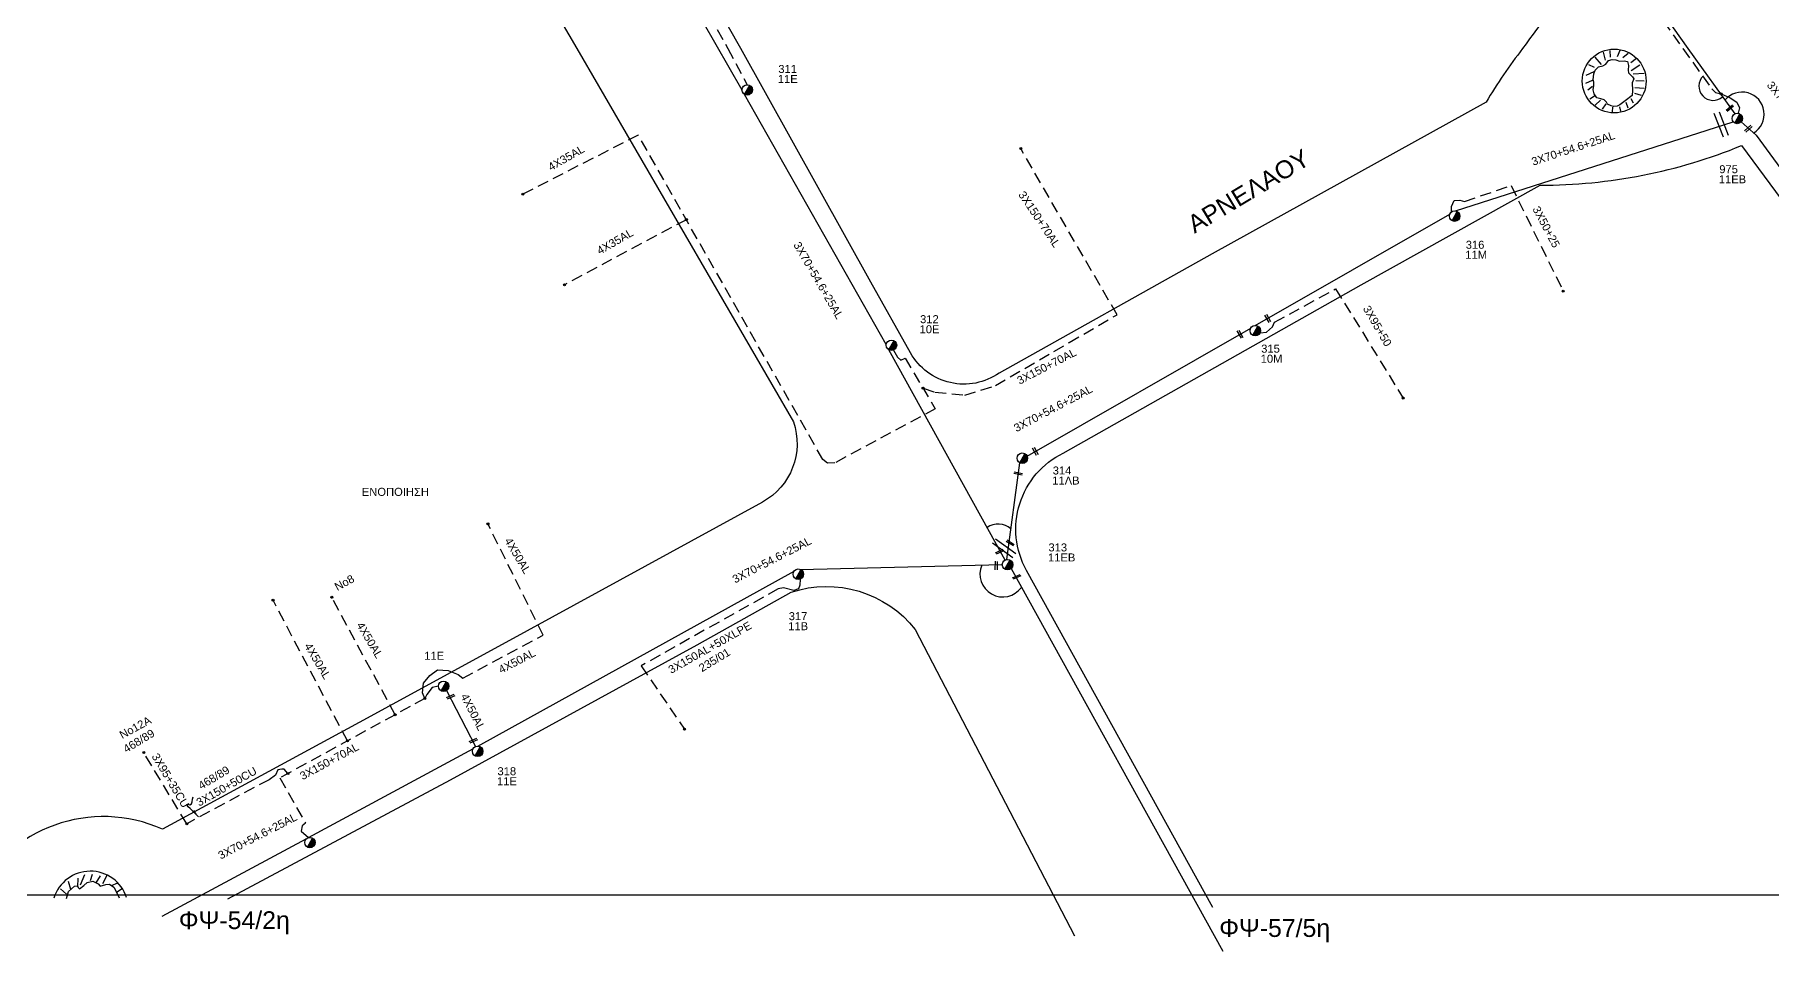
# Model space of a CAD drawing. Header units: millimetres. Extents: x 912 to 3023, y 735 to 1796.
# Drawn here: x 1245.8 to 1636.4, y 758 to 964.4 of the extents above; entities that cross this region are included whole.
import ezdxf

# ---------------------------------------------------------------- set-up
doc = ezdxf.new("R2010")
doc.units = ezdxf.units.MM
doc.linetypes.add('DASHED', pattern=[19.05, 12.7, -6.35])
for name, color, linetype in [('Άγνωστα', 7, 'Continuous'), ('Γέφυρες Εναέριου Δικτύου', 7, 'Continuous'), ('Γυμνά εναέρια ΧΤ (3Φ)   4x35AL', 7, 'Continuous'), ('Γυμνά εναέρια ΧΤ (3Φ)   4x50AL', 7, 'Continuous'), ('Επιγραφές - Σχήματα', 7, 'Continuous'), ('Καλώδια ΧΤ   3x150+50CU', 7, 'DASHED'), ('Καλώδια ΧΤ   3x150AL+50XLPE', 7, 'DASHED'), ('Καλώδια ΧΤ   3x95+35 CU', 7, 'DASHED'), ('Μηχανική τομή', 7, 'Continuous'), ('Στύλος ΦΜ', 7, 'Continuous'), ('Στύλος ΦΜ @ 1', 7, 'Continuous'), ('Συνδέσεις', 7, 'Continuous'), ('Συνεστραμμένα ΧΤ   3x70+54.6+25 AL', 7, 'SYN_LINE'), ('Τομή', 7, 'Continuous'), ('Υπόβαθρο ΔΕΗ', 7, 'Continuous'), ('Υπόγεια καλώδια Δικτύου ΧΤ και Παρ. ΧΤ - 3X150+70 AL', 7, 'DASHED'), ('Υπόγεια καλώδια Παροχών ΧΤ   4x50AL', 7, 'DASHED')]:
    doc.layers.add(name, color=color, linetype=linetype)
doc.styles.add('arial', font='ARIAL.TTF')
doc.styles.get("Standard").update_dxf_attribs({"font": 'ARIAL.TTF'})
doc.linetypes.add('SYN_LINE', pattern='A,0.5,-0.0001,["/\\/\\/\\/",Standard,S=0.1,R=0,X=0,Y=-0.05],-0.25', length=0.7501)
doc.dimstyles.new('ISO-25', dxfattribs={"dimtxt": 2.5, "dimasz": 2.5, "dimexe": 1.25, "dimexo": 0.625, "dimtad": 1, "dimtxsty": 'Standard', "dimcen": 2.5, "dimadec": 0, "dimazin": 0, "dimtfac": 1, "dimtmove": 0, "dimatfit": 3, "dimfxl": 1, "dimarcsym": 0})

# ---------------------------------------------------------------- blocks, each defined once
blk = doc.blocks.new('ΥΠΑΡΧΩΝ ΤΣΙΜΕΝΤΕΝΙΟΣ ΣΤΥΛΟΣ')
at = {"layer": 'Στύλος ΦΜ'}
blk.add_hatch(color=7, dxfattribs=at).paths.add_polyline_path([(-1.29, -2.28, 0.574793), (2.62, 0, 0.268822), (1.3, 2.27)])
at = {"layer": 'Στύλος ΦΜ', "color": 7}
blk.add_line((-1.29, -2.28), (1.3, 2.27), dxfattribs=at)
blk.add_circle((0, 0), 2.62, dxfattribs=at)
at = {"layer": 'Στύλος ΦΜ', "flags": 4}
for tag, p in [('ΑΡΙΘΜΟΣ', (-4.68, 8.05)), ('ΤΥΠΟΣ', (-4.91, 3.03))]:
    blk.add_attdef(tag, p, '', height=4, dxfattribs=at)
blk = doc.blocks.new('_ΣΥΝΔΕΣΗ')
at = {"layer": 'Συνδέσεις', "linetype": 'SYN_LINE', "ltscale": 40}
blk.add_hatch(color=256, dxfattribs=at).paths.add_polyline_path([(0.5, -0.01, 1), (-0.5, -0.01, 1)])
at = {"layer": 'Συνδέσεις'}
blk.add_circle((0, -0.01), 0.5, dxfattribs=at)
blk = doc.blocks.new('ΤΟΜΗ')
at = {"layer": 'Τομή', "ltscale": 40}
for p, q in [((-5.68, 0), (5.68, 0)), ((5.68, -2.33), (-5.68, -2.33))]:
    blk.add_line(p, q, dxfattribs=at)
blk = doc.blocks.new('ΜΗΧΑΝΙΚΗ ΤΟΜΗ')
at = {"layer": 'Μηχανική τομή', "ltscale": 40}
for p, q in [((-1.89, 0.78), (1.89, 0.78)), ((1.89, 0), (-1.89, 0))]:
    blk.add_line(p, q, dxfattribs=at)

msp = doc.modelspace()

# ---------------------------------------------------------------- linework, layer by layer
at = {"layer": 'Άγνωστα', "color": 27, "linetype": 'DASHED', "ltscale": 0.2}
for points in [[(1391.73, 978.77), (1401.7, 961.25), (1406.04, 953.11)], [(1564.52, 924.5), (1564.46, 925.73), (1565.07, 927.02), (1566.34, 927.14), (1567.4, 926.85), (1577.88, 930.39), (1589.63, 906.64)], [(1521.42, 897.28), (1522.88, 897.41), (1524.19, 898.57), (1524.68, 899.63), (1538.42, 907.17), (1553.61, 882.58)]]:
    msp.add_lwpolyline(points, dxfattribs=at)
at = {"layer": 'Γέφυρες Εναέριου Δικτύου'}
for centre, radius, start, end in [((1623.34, 952.78), 3.2, 134.6408, 311.3809), ((1629.85, 946.47), 4.98, 301.5172, 140.6992), ((1462.48, 849.93), 4.29, 47.8036, 125.4536), ((1463.54, 842.95), 5.14, 156.9925, 324.4372)]:
    msp.add_arc(centre, radius, start, end, dxfattribs=at)
at = {"layer": 'Γυμνά εναέρια ΧΤ (3Φ)   4x35AL', "color": 27, "linetype": 'DASHED', "ltscale": 0.2}
for points in [[(1438.94, 893.37), (1439.82, 891.76), (1440.63, 891.11), (1441.55, 891.56), (1448.36, 880.14), (1425.73, 867.96), (1424.11, 867.88), (1423.05, 868.74), (1381.52, 941.77), (1355.58, 928.46)], [(1392.35, 922.73), (1364.94, 908.09)]]:
    msp.add_lwpolyline(points, dxfattribs=at)
at = {"layer": 'Γυμνά εναέρια ΧΤ (3Φ)   4x50AL', "color": 1}
msp.add_lwpolyline([(1338.39, 816.72), (1344.88, 804.1)], dxfattribs=at)
at = {"layer": 'Επιγραφές - Σχήματα'}
msp.add_lwpolyline([(917.41, 770.73), (2916.72, 770.73), (2916.72, 1780.64), (917.41, 1780.64)], close=True, dxfattribs=at)
at = {"layer": 'Καλώδια ΧΤ   3x150+50CU', "color": 1, "ltscale": 0.2}
msp.add_lwpolyline([(1302.73, 798.07), (1301.9, 799.04), (1301.37, 799.02), (1300.46, 798.88), (1299.89, 797.67), (1298.5, 796.67), (1279.95, 786.75)], dxfattribs=at)
at = {"layer": 'Καλώδια ΧΤ   3x150AL+50XLPE', "color": 62, "ltscale": 0.2}
msp.add_lwpolyline([(1352.91, 1040.22, -1.06118), (1350.76, 1049.49), (1354.6, 1055.48), (1356.51, 1061.75), (1403.82, 1087.74), (1407.18, 1087.53), (1463.74, 1118.65), (1485.32, 1130.03), (1490.62, 1130.83), (1496.21, 1127.63), (1517.41, 1102.26), (1550.2, 1054.88), (1587.93, 1001.7), (1616.52, 961.25), (1623.05, 952.21), (1623.86, 951.32), (1625.16, 951.02), (1627.21, 950.14), (1628.68, 949.15), (1629.25, 947.9), (1628.97, 946.68)], format="xyb", dxfattribs=at)
at = {"layer": 'Καλώδια ΧΤ   3x150AL+50XLPE', "color": 1, "ltscale": 0.2}
msp.add_lwpolyline([(1417.99, 841.83), (1417.86, 840.48), (1417.55, 839.6), (1416.5, 839.24), (1414.24, 839.88), (1413, 839.62), (1382.21, 822.33), (1391.93, 808.03)], dxfattribs=at)
at = {"layer": 'Καλώδια ΧΤ   3x95+35 CU', "color": 1, "ltscale": 0.2}
msp.add_lwpolyline([(1279.95, 786.75), (1270.28, 802.77)], dxfattribs=at)
at = {"layer": 'Συνεστραμμένα ΧΤ   3x70+54.6+25 AL', "color": 27, "ltscale": 20}
for points in [[(1358.04, 1033.7), (1404.86, 951.93), (1404.86, 951.93)], [(1437.33, 894.61), (1405.46, 950.91)], [(1565.39, 924.69), (1627.84, 944.79)], [(1520.34, 898.92), (1564.08, 923.95)], [(1469, 869.52), (1519.33, 898.34)], [(1464.04, 846.09), (1437.92, 893.44)], [(1464.45, 846.23), (1467.34, 868.01)]]:
    msp.add_lwpolyline(points, dxfattribs=at)
at = {"layer": 'Συνεστραμμένα ΧΤ   3x70+54.6+25 AL', "color": 62, "ltscale": 20}
for points in [[(1586.65, 1005.04), (1617.64, 961.25), (1628.19, 946.54)], [(1629.68, 944.77), (1632.99, 941.73), (1662.8, 901.11)]]:
    msp.add_lwpolyline(points, dxfattribs=at)
at = {"layer": 'Συνεστραμμένα ΧΤ   3x70+54.6+25 AL', "color": 1, "ltscale": 20}
for points in [[(1417.98, 844.01), (1463.43, 845.07)], [(1465.39, 844.18), (1513.03, 758.04)], [(1345.41, 804.23), (1416.57, 843.59)], [(1307.38, 783.66), (1344.43, 803.7)], [(1274.43, 765.93), (1306.85, 783.36)]]:
    msp.add_lwpolyline(points, dxfattribs=at)
at = {"layer": 'Υπόβαθρο ΔΕΗ'}
for points in [[(1580.48, 961.25, 0.029261), (1572.27, 949.17), (1510.67, 915.03), (1462.71, 888.2, -0.443865), (1442.8, 892.72), (1433.86, 908.63), (1404.63, 961.25), (1358.09, 1043.06, -0.453109), (1364.06, 1060.51), (1437.84, 1101.97), (1456.37, 1111.23, 0.337857), (1498.71, 1123.55), (1595.17, 986.77, -0.418846), (1594.52, 977.14, 0.058662), (1580.48, 961.25)], [(1510.82, 767.92), (1468.86, 843.79, -0.428322), (1477.15, 870.2), (1544.18, 908.09), (1584.42, 930.49, 0.097772), (1629.76, 939.41), (1674.78, 878.39), (1722.55, 813.14), (1734.44, 795.78), (1712.13, 782.7), (1685.8, 767.42)], [(1289.21, 769.84), (1339.29, 796.63), (1394.76, 827.05), (1415.93, 838.88, -0.316255), (1443.85, 830.45), (1479.67, 761.52)]]:
    msp.add_lwpolyline(points, format="xyb", dxfattribs=at)
msp.add_lwpolyline([(1367.7, 961.25), (1416.42, 877.22, -0.366429), (1409.48, 859.16), (1356.51, 830.15), (1320.53, 810.54), (1274.51, 785.5, 0.403489), (1232.14, 770.3), (1178.9, 887.81), (1155.91, 937.02, -0.332738), (1159.27, 953.17, 0.290662), (1188.21, 961.25, 0.121029), (1196.41, 973.3), (1314.31, 1036.03, -0.343106), (1325.8, 1033)], format="xyb", close=True, dxfattribs=at)
for points in [[(1596.63, 957.01), (1595.37, 957.58)], [(1600.41, 948.32), (1599.58, 948.76), (1599.36, 949.17), (1598.85, 949.72), (1598.1, 949.9), (1597.15, 950.18), (1596.55, 951.07), (1596.34, 951.94), (1596.53, 952.91), (1596.5, 953.7), (1596.34, 954.23), (1596.5, 955.53), (1596.81, 956.42), (1597.58, 957.16), (1598.56, 957.38), (1599.17, 957.76), (1599.77, 958.59), (1600.62, 958.81), (1601.46, 958.73), (1602.29, 958.44), (1603.31, 958.52), (1604.05, 958.34), (1604.29, 957.42), (1604.2, 956.35), (1604.3, 955.8), (1605.23, 954.92), (1605.49, 954.44), (1605.14, 953.55), (1605.18, 951.8), (1605.13, 950.7), (1603.57, 949.49), (1602.36, 948.6), (1601.76, 948.29), (1600.93, 948.24), (1600.41, 948.32)], [(1598.2, 957.68), (1596.81, 959.29)], [(1599.13, 958.63), (1598.66, 960.42)], [(1600.29, 959.34), (1600.2, 960.8)], [(1601.85, 959.49), (1602.42, 960.88)], [(1603, 959.21), (1604.22, 960.19)], [(1604.86, 958.09), (1606.12, 959.05)], [(1604.91, 956.32), (1606.87, 957.55)], [(1596.1, 954.04), (1594.66, 953.37)], [(1596.53, 955.98), (1594.74, 955.21)], [(1605.38, 955.56), (1607.83, 955.73)], [(1605.95, 954.07), (1607.85, 954)], [(1596.24, 952.68), (1595.15, 951.86)], [(1596.64, 950.54), (1595.61, 949.82)], [(1598, 949.64), (1596.81, 948.52)], [(1604.82, 950.01), (1605.36, 949.04)], [(1605.65, 951.17), (1607.16, 950.75)], [(1605.76, 952.51), (1607.83, 952.35)], [(1599.2, 948.79), (1598.37, 947.6)], [(1600.68, 948.08), (1600.62, 946.98)], [(1602.29, 948.13), (1602.49, 947.18)], [(1603.72, 949.19), (1604.19, 947.89)], [(1252.9, 769.9), (1253.36, 771.49), (1254.71, 772.71), (1255.35, 772.77), (1255.5, 772.4), (1255.85, 772.12), (1256.8, 772.84), (1257.52, 773.51), (1258.86, 773.79), (1260.05, 773.24), (1260.47, 772.73), (1261.76, 773.1), (1262.59, 773.17), (1263.53, 772.48), (1264.18, 771.34), (1264.73, 770.06)], [(1253.85, 771.93), (1253.33, 773.77)], [(1255.45, 772.51), (1255.51, 774.51)], [(1256.06, 772.97), (1257.01, 775.32)], [(1258.32, 773.95), (1258.73, 775.4)], [(1259.58, 773.46), (1260.57, 775)], [(1261.09, 773.27), (1262.04, 775.2)], [(1252.91, 770.9), (1251.55, 772.13)], [(1263.06, 772.82), (1264.42, 773.47)], [(1264.18, 771.34), (1265.43, 772.2)]]:
    msp.add_lwpolyline(points, dxfattribs=at)
msp.add_circle((1601.09, 953.94), 7.18, dxfattribs=at)
msp.add_arc((1258.27, 767.51), 8.56, 17.6771, 163.2108, dxfattribs=at)
at = {"layer": 'Υπόγεια καλώδια Δικτύου ΧΤ και Παρ. ΧΤ - 3X150+70 AL', "color": 27, "ltscale": 0.2}
msp.add_lwpolyline([(1445.59, 884.79), (1448.25, 883.93), (1454.99, 883.23), (1461.89, 885.4), (1478.48, 895.07), (1489.24, 901.34), (1467.57, 938.74)], dxfattribs=at)
at = {"layer": 'Υπόγεια καλώδια Δικτύου ΧΤ και Παρ. ΧΤ - 3X150+70 AL', "color": 1, "ltscale": 0.2}
msp.add_lwpolyline([(1336.56, 817.7), (1335.15, 817.44), (1334, 815.88), (1333.52, 814.96), (1300.89, 797.06), (1306.66, 786.91), (1305.94, 786.31), (1305.73, 785.08), (1307.38, 783.66)], dxfattribs=at)
at = {"layer": 'Υπόγεια καλώδια Παροχών ΧΤ   4x50AL', "color": 1, "ltscale": 0.2}
for points in [[(1333.52, 814.96), (1332.96, 816.22), (1333.24, 818.39), (1334.63, 820.15), (1336.38, 821.36), (1338.73, 821.28), (1341.05, 820.31), (1342.05, 819.51), (1360.11, 829.2), (1347.72, 854.24)], [(1316.09, 805.4), (1299.36, 837.06)], [(1326.83, 811.29), (1312.58, 837.72)]]:
    msp.add_lwpolyline(points, dxfattribs=at)

# ---------------------------------------------------------------- block references
at = {"layer": 'Μηχανική τομή'}
for p, xscale, yscale, zscale, rotation in [((1626.99, 947.98), 0.499999999999915, 0.499999999999915, 0.499999999999915, 220.8230812417952), ((1631.13, 943.36), 0.499999999999915, 0.499999999999915, 0.499999999999915, 220.8230812417952), ((1522.97, 900.42), 0.4999999999999627, 0.4999999999999627, 0.4999999999999627, 299.1082033285215), ((1516.76, 896.87), 0.4999999999999627, 0.4999999999999627, 0.4999999999999627, 299.1082033285215), ((1470.7, 870.49), 0.4999999999999627, 0.4999999999999627, 0.4999999999999627, 299.1082033285215), ((1466.98, 865.43), 0.5000000000000709, 0.5000000000000709, 0.5000000000000709, 348.7211039672824), ((1462.92, 847.79), 0.5000000000000252, 0.5000000000000252, 0.5000000000000252, 23.56147957391234), ((1465.11, 849.8), 0.5000000000000036, 0.5000000000000036, 0.5000000000000036, 328.7210004441751), ((1462.26, 844.87), 0.4999999999999924, 0.4999999999999924, 0.4999999999999924, 88.75760791402908), ((1466.76, 842.15), 0.5000000000000252, 0.5000000000000252, 0.5000000000000252, 23.56147957391234), ((1339.43, 815.17), 0.5000000000000252, 0.5000000000000252, 0.5000000000000252, 23.56147957391234), ((1344.51, 805.29), 0.5000000000000252, 0.5000000000000252, 0.5000000000000252, 23.56147957391234)]:
    msp.add_blockref('ΜΗΧΑΝΙΚΗ ΤΟΜΗ', p, dxfattribs=dict(at, xscale=xscale, yscale=yscale, zscale=zscale, rotation=rotation))
at = {"layer": 'Στύλος ΦΜ @ 1', "ltscale": 40}
ref = msp.add_blockref('ΥΠΑΡΧΩΝ ΤΣΙΜΕΝΤΕΝΙΟΣ ΣΤΥΛΟΣ', (1406.04, 951.93), dxfattribs=dict(at, xscale=0.4499999999998181, yscale=0.4499999999998181, zscale=0.4499999999998181))
ref.add_attrib('ΤΥΠΟΣ', '11E', (1412.92, 953.5), dxfattribs={"layer": 'Στύλος ΦΜ', "height": 1.8, "flags": 4})
ref.add_attrib('ΑΡΙΘΜΟΣ', '311', (1413.03, 955.76), dxfattribs={"layer": 'Στύλος ΦΜ', "height": 1.8, "flags": 4})
ref = msp.add_blockref('ΥΠΑΡΧΩΝ ΤΣΙΜΕΝΤΕΝΙΟΣ ΣΤΥΛΟΣ', (1628.77, 945.51), dxfattribs=dict(at, xscale=0.4499999999998181, yscale=0.4499999999998181, zscale=0.4499999999998181))
ref.add_attrib('ΤΥΠΟΣ', '11EB', (1624.62, 930.92), dxfattribs={"layer": 'Στύλος ΦΜ', "height": 1.8, "flags": 4})
ref.add_attrib('ΑΡΙΘΜΟΣ', '975', (1624.73, 933.19), dxfattribs={"layer": 'Στύλος ΦΜ', "height": 1.8, "flags": 4})
ref = msp.add_blockref('ΥΠΑΡΧΩΝ ΤΣΙΜΕΝΤΕΝΙΟΣ ΣΤΥΛΟΣ', (1565.19, 923.53), dxfattribs=dict(at, xscale=0.4499999999998181, yscale=0.4499999999998181, zscale=0.4499999999998181))
ref.add_attrib('ΤΥΠΟΣ', '11M', (1567.59, 913.92), dxfattribs={"layer": 'Στύλος ΦΜ', "height": 1.8, "flags": 4})
ref.add_attrib('ΑΡΙΘΜΟΣ', '316', (1567.69, 916.18), dxfattribs={"layer": 'Στύλος ΦΜ', "height": 1.8, "flags": 4})
ref = msp.add_blockref('ΥΠΑΡΧΩΝ ΤΣΙΜΕΝΤΕΝΙΟΣ ΣΤΥΛΟΣ', (1438.5, 894.46), dxfattribs=dict(at, xscale=0.4499999999998181, yscale=0.4499999999998181, zscale=0.4499999999998181))
ref.add_attrib('ΤΥΠΟΣ', '10E', (1444.82, 897.16), dxfattribs={"layer": 'Στύλος ΦΜ', "height": 1.8, "flags": 4})
ref.add_attrib('ΑΡΙΘΜΟΣ', '312', (1444.93, 899.43), dxfattribs={"layer": 'Στύλος ΦΜ', "height": 1.8, "flags": 4})
ref = msp.add_blockref('ΥΠΑΡΧΩΝ ΤΣΙΜΕΝΤΕΝΙΟΣ ΣΤΥΛΟΣ', (1520.34, 897.74), dxfattribs=dict(at, xscale=0.4499999999998181, yscale=0.4499999999998181, zscale=0.4499999999998181))
ref.add_attrib('ΤΥΠΟΣ', '10M', (1521.56, 890.53), dxfattribs={"layer": 'Στύλος ΦΜ', "height": 1.8, "flags": 4})
ref.add_attrib('ΑΡΙΘΜΟΣ', '315', (1521.67, 892.79), dxfattribs={"layer": 'Στύλος ΦΜ', "height": 1.8, "flags": 4})
ref = msp.add_blockref('ΥΠΑΡΧΩΝ ΤΣΙΜΕΝΤΕΝΙΟΣ ΣΤΥΛΟΣ', (1467.93, 869.03), dxfattribs=dict(at, xscale=0.4499999999998181, yscale=0.4499999999998181, zscale=0.4499999999998181))
ref.add_attrib('ΤΥΠΟΣ', '11ΛB', (1474.66, 863.11), dxfattribs={"layer": 'Στύλος ΦΜ', "height": 1.8, "flags": 4})
ref.add_attrib('ΑΡΙΘΜΟΣ', '314', (1474.77, 865.37), dxfattribs={"layer": 'Στύλος ΦΜ', "height": 1.8, "flags": 4})
ref = msp.add_blockref('ΥΠΑΡΧΩΝ ΤΣΙΜΕΝΤΕΝΙΟΣ ΣΤΥΛΟΣ', (1464.61, 845.07), dxfattribs=dict(at, xscale=0.4499999999998181, yscale=0.4499999999998181, zscale=0.4499999999998181))
ref.add_attrib('ΤΥΠΟΣ', '11EB', (1473.71, 845.79), dxfattribs={"layer": 'Στύλος ΦΜ', "height": 1.8, "flags": 4})
ref.add_attrib('ΑΡΙΘΜΟΣ', '313', (1473.81, 848.05), dxfattribs={"layer": 'Στύλος ΦΜ', "height": 1.8, "flags": 4})
ref = msp.add_blockref('ΥΠΑΡΧΩΝ ΤΣΙΜΕΝΤΕΝΙΟΣ ΣΤΥΛΟΣ', (1417.54, 842.92), dxfattribs=dict(at, xscale=0.4499999999998181, yscale=0.4499999999998181, zscale=0.4499999999998181))
ref.add_attrib('ΤΥΠΟΣ', '11B', (1415.27, 830.32), dxfattribs={"layer": 'Στύλος ΦΜ', "height": 1.8, "flags": 4})
ref.add_attrib('ΑΡΙΘΜΟΣ', '317', (1415.38, 832.58), dxfattribs={"layer": 'Στύλος ΦΜ', "height": 1.8, "flags": 4})
ref = msp.add_blockref('ΥΠΑΡΧΩΝ ΤΣΙΜΕΝΤΕΝΙΟΣ ΣΤΥΛΟΣ', (1337.74, 817.7), dxfattribs=dict(at, xscale=0.4499999999998181, yscale=0.4499999999998181, zscale=0.4499999999998181))
ref.add_attrib('ΤΥΠΟΣ', '11E', (1333.38, 823.65), dxfattribs={"layer": 'Στύλος ΦΜ', "height": 1.8, "flags": 4})
ref = msp.add_blockref('ΥΠΑΡΧΩΝ ΤΣΙΜΕΝΤΕΝΙΟΣ ΣΤΥΛΟΣ', (1345.41, 803.05), dxfattribs=dict(at, xscale=0.4499999999998181, yscale=0.4499999999998181, zscale=0.4499999999998181))
ref.add_attrib('ΤΥΠΟΣ', '11E', (1349.75, 795.41), dxfattribs={"layer": 'Στύλος ΦΜ', "height": 1.8, "flags": 4})
ref.add_attrib('ΑΡΙΘΜΟΣ', '318', (1349.86, 797.67), dxfattribs={"layer": 'Στύλος ΦΜ', "height": 1.8, "flags": 4})
at = {"layer": 'Στύλος ΦΜ @ 1', "ltscale": 40, "xscale": 0.4499999999998181, "yscale": 0.4499999999998181, "zscale": 0.4499999999998181}
msp.add_blockref('ΥΠΑΡΧΩΝ ΤΣΙΜΕΝΤΕΝΙΟΣ ΣΤΥΛΟΣ', (1307.67, 782.51), dxfattribs=at)
at = {"layer": 'Συνδέσεις', "xscale": 0.4499999999998181, "yscale": 0.4499999999998181, "zscale": 0.4499999999998181}
for p in [(1625.16, 951.03), (1467.57, 938.74), (1355.59, 928.47), (1392.35, 922.74), (1364.94, 908.09), (1589.63, 906.64), (1445.59, 884.8), (1553.61, 882.59), (1347.72, 854.25), (1299.36, 837.07), (1312.58, 837.72), (1333.52, 814.97), (1326.83, 811.3), (1316.09, 805.4), (1391.93, 808.04), (1270.28, 802.77), (1302.73, 798.07), (1279.95, 786.76)]:
    msp.add_blockref('_ΣΥΝΔΕΣΗ', p, dxfattribs=at)
at = {"layer": 'Τομή'}
for p, xscale, yscale, zscale, rotation in [((1625.72, 944.38), 0.4999999999999981, 0.4999999999999981, 0.4999999999999981, 291.2592997355973), ((1464.19, 849.24), 0.500000000000041, 0.500000000000041, 0.500000000000041, 324.569212004123)]:
    msp.add_blockref('ΤΟΜΗ', p, dxfattribs=dict(at, xscale=xscale, yscale=yscale, zscale=zscale, rotation=rotation))

# ---------------------------------------------------------------- texts
at = {"layer": 'Γυμνά εναέρια ΧΤ (3Φ)   4x35AL', "color": 7, "char_height": 1.8, "width": 168.3718, "attachment_point": 1, "rotation": 29.9374}
for insert in [(1360.98, 935.19), (1371.97, 916.36)]:
    msp.add_mtext('4X35AL', dxfattribs=dict(at, insert=insert))
at = {"layer": 'Γυμνά εναέρια ΧΤ (3Φ)   4x50AL', "color": 7, "insert": (1343.11, 816.29), "char_height": 1.8, "width": 168.3718, "attachment_point": 1, "rotation": 297.1399}
msp.add_mtext('4X50AL', dxfattribs=at)
at = {"layer": 'Επιγραφές - Σχήματα', "color": 7, "width": 168.3718, "attachment_point": 1}
for s, insert, char_height, rotation in [('ΑΡΝΕΛΑΟΥ', (1504.62, 922.97), 4, 31.0264), ('3X50+25', (1584.23, 926), 1.8, 297.9425), ('3X95+50', (1546.04, 903.64), 1.8, 300.2934)]:
    msp.add_mtext(s, dxfattribs=dict(at, insert=insert, char_height=char_height, rotation=rotation))
at = {"layer": 'Επιγραφές - Σχήματα', "width": 84.1859, "attachment_point": 1, "style": 'arial'}
for s, insert, char_height in [('ΕΝΟΠΟΙΗΣΗ', (1319.34, 862.36), 1.8), ('ΦΨ-54/2η', (1278.17, 767.04), 4), ('ΦΨ-57/5η', (1512.22, 765.27), 4)]:
    msp.add_mtext(s, dxfattribs=dict(at, insert=insert, char_height=char_height))
at = {"layer": 'Επιγραφές - Σχήματα', "char_height": 1.8, "width": 84.1859, "attachment_point": 1, "rotation": 28.6363, "style": 'arial'}
for s, insert in [('No8', (1312.96, 840.71)), ('No12Α', (1264.57, 807.37))]:
    msp.add_mtext(s, dxfattribs=dict(at, insert=insert))
at = {"layer": 'Επιγραφές - Σχήματα', "ltscale": 40, "char_height": 1.8, "width": 47.0228, "attachment_point": 1, "rotation": 31.3979, "style": 'arial'}
for s, insert in [('{\\fArial|b0|i0|c161|p34;235/01}', (1394.92, 822.37)), ('{\\fArial|b0|i0|c161|p34;468/89}', (1265.43, 804.15)), ('{\\fArial|b0|i0|c161|p34;468/89}', (1282.3, 795.89))]:
    msp.add_mtext(s, dxfattribs=dict(at, insert=insert))
at = {"layer": 'Καλώδια ΧΤ   3x150+50CU', "color": 7, "insert": (1281.86, 792.15), "char_height": 1.8, "width": 168.3718, "attachment_point": 1, "rotation": 29.7338}
msp.add_mtext('3X150+50CU', dxfattribs=at)
at = {"layer": 'Καλώδια ΧΤ   3x150AL+50XLPE', "color": 7, "insert": (1397.65, 826.42), "char_height": 1.8, "width": 27.8484, "attachment_point": 5, "rotation": 29.4733}
msp.add_mtext('3X150AL+50XLPE', dxfattribs=at)
at = {"layer": 'Καλώδια ΧΤ   3x95+35 CU', "color": 7, "insert": (1273.52, 802.86), "char_height": 1.8, "width": 168.3718, "attachment_point": 1, "rotation": 301.0077}
msp.add_mtext('3X95+35CU', dxfattribs=at)
at = {"layer": 'Συνεστραμμένα ΧΤ   3x70+54.6+25 AL', "color": 7, "char_height": 1.8, "width": 168.3718, "attachment_point": 1}
for insert, rotation in [((1636.7, 954.1), 309.2954), ((1582.28, 936.58), 18.1877), ((1417.92, 917.98), 300.2013), ((1465.78, 876.46), 27.8905), ((1402.48, 842.43), 27.4289), ((1286.77, 780.26), 27.4289)]:
    msp.add_mtext('3X70+54.6+25AL', dxfattribs=dict(at, insert=insert, rotation=rotation))
at = {"layer": 'Υπόγεια καλώδια Δικτύου ΧΤ και Παρ. ΧΤ - 3X150+70 AL', "color": 7, "char_height": 1.8, "width": 168.3718, "attachment_point": 1}
for insert, rotation in [((1468.44, 929.38), 303.9468), ((1466.5, 887.16), 27.3461), ((1305.17, 798.13), 28.4178)]:
    msp.add_mtext('3X150+70AL', dxfattribs=dict(at, insert=insert, rotation=rotation))
at = {"layer": 'Υπόγεια καλώδια Παροχών ΧΤ   4x50AL', "color": 7, "char_height": 1.8, "width": 168.3718, "attachment_point": 1}
for insert, rotation in [((1352.91, 851.4), 300.7003), ((1319.62, 832.39), 300.7003), ((1307.89, 827.7), 300.7003), ((1349.86, 822.08), 27.6264)]:
    msp.add_mtext('4X50AL', dxfattribs=dict(at, insert=insert, rotation=rotation))

# ---------------------------------------------------------------- leaders
at = {"layer": 'Επιγραφές - Σχήματα', "path_type": 1}
msp.add_leader([(1282.59, 788.27), (1280.21, 791.12), (1280.67, 791.02), (1281.38, 792.79)], dimstyle='ISO-25', override={"dimasz": 1.8, "dimgap": 0.625, "dimtad": 0}, dxfattribs=at)

doc.saveas('drawing.dxf')
